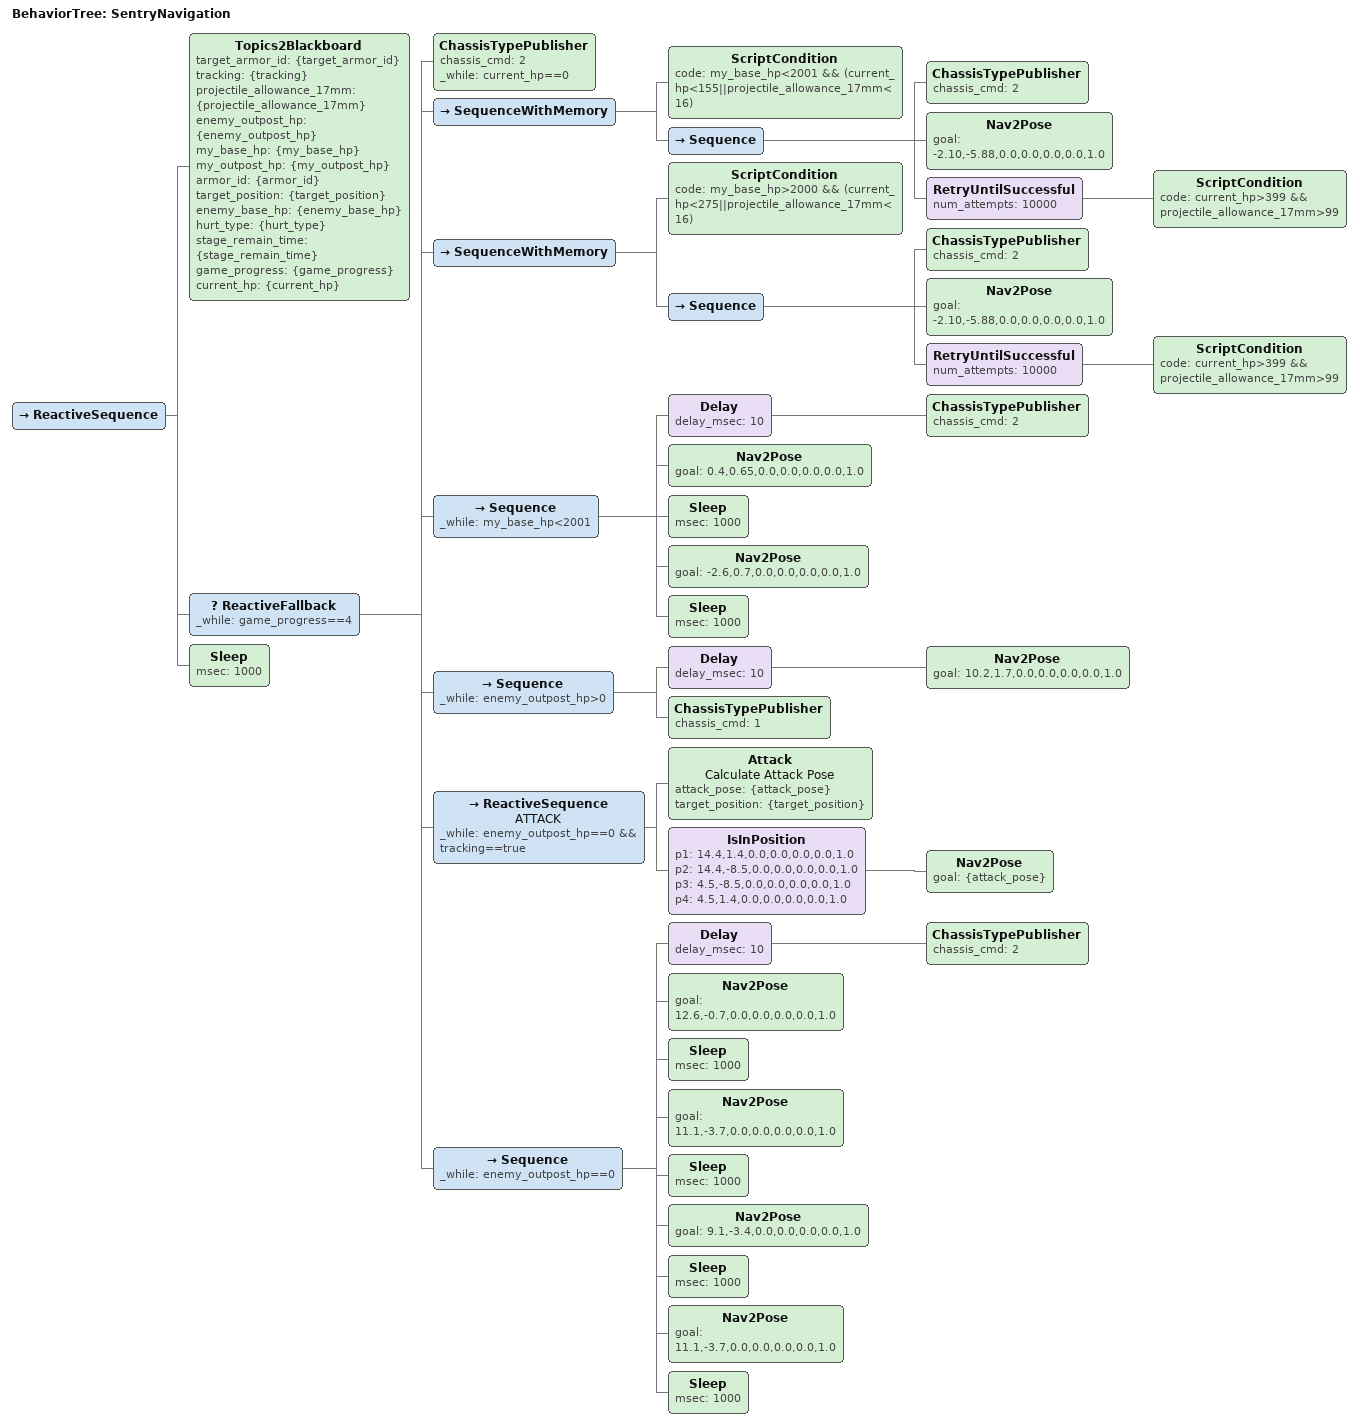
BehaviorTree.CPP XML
<?xml version="1.0" encoding="UTF-8"?>
<root BTCPP_format="4">
  <BehaviorTree ID="SentryNavigation">
    <ReactiveSequence>
      <!-- ========== 持续更新黑板数据 ========== -->
      <Topics2Blackboard target_armor_id="{target_armor_id}"
                         tracking="{tracking}"
                         projectile_allowance_17mm="{projectile_allowance_17mm}"
                         enemy_outpost_hp="{enemy_outpost_hp}"
                         my_base_hp="{my_base_hp}"
                         my_outpost_hp="{my_outpost_hp}"
                         armor_id="{armor_id}"
                         target_position="{target_position}"
                         enemy_base_hp="{enemy_base_hp}"
                         hurt_type="{hurt_type}"
                         stage_remain_time="{stage_remain_time}"
                         game_progress="{game_progress}"
                         current_hp="{current_hp}"/>

      <!-- ========== 优先级决策（仅在比赛进行中, game_progress==4）========== -->
      <ReactiveFallback _while="game_progress==4">

        <!-- ===== 1. 死亡：停止移动 ===== -->
        <ChassisTypePublisher chassis_cmd="2"
                              _while="current_hp==0"/>

        <!-- ===== 2. 低血量或低弹量：回血点补给（基地血量低时更积极回血）===== -->
        <SequenceWithMemory>
          <ScriptCondition code="my_base_hp&lt;2001 &amp;&amp; (current_hp&lt;155||projectile_allowance_17mm&lt;16)"/>
          <Sequence>
            <ChassisTypePublisher chassis_cmd="2"/>
            <!-- 回血点坐标（25UC蓝方），修改坐标请直接改数字 -->
            <Nav2Pose goal="-2.10,-5.88,0.0,0.0,0.0,0.0,1.0"/>
            <RetryUntilSuccessful num_attempts="10000">
              <ScriptCondition code="current_hp&gt;399 &amp;&amp; projectile_allowance_17mm&gt;99"/>
            </RetryUntilSuccessful>
          </Sequence>
        </SequenceWithMemory>

        <SequenceWithMemory>
          <ScriptCondition code="my_base_hp&gt;2000 &amp;&amp; (current_hp&lt;275||projectile_allowance_17mm&lt;16)"/>
          <Sequence>
            <ChassisTypePublisher chassis_cmd="2"/>
            <Nav2Pose goal="-2.10,-5.88,0.0,0.0,0.0,0.0,1.0"/>
            <RetryUntilSuccessful num_attempts="10000">
              <ScriptCondition code="current_hp&gt;399 &amp;&amp; projectile_allowance_17mm&gt;99"/>
            </RetryUntilSuccessful>
          </Sequence>
        </SequenceWithMemory>

        <!-- ===== 3. 基地受威胁：回防巡逻 ===== -->
        <Sequence _while="my_base_hp&lt;2001">
          <Delay delay_msec="10">
            <ChassisTypePublisher chassis_cmd="2"/>
          </Delay>
          <!-- 基地附近巡逻点（25UC蓝方） -->
          <Nav2Pose goal="0.4,0.65,0.0,0.0,0.0,0.0,1.0"/>
          <Sleep msec="1000"/>
          <Nav2Pose goal="-2.6,0.7,0.0,0.0,0.0,0.0,1.0"/>
          <Sleep msec="1000"/>
        </Sequence>

        <!-- ===== 4. 前哨站存活：攻击前哨 ===== -->
        <Sequence _while="enemy_outpost_hp&gt;0">
          <Delay delay_msec="10">
            <Nav2Pose goal="10.2,1.7,0.0,0.0,0.0,0.0,1.0"/>
          </Delay>
          <!-- 到达前哨附近后开启小陀螺，修改底盘模式数字即可 -->
          <ChassisTypePublisher chassis_cmd="1"/>
        </Sequence>

        <!-- ===== 5. 追踪到敌人：追击攻击 ===== -->
        <ReactiveSequence name="ATTACK"
                          _while="enemy_outpost_hp==0 &amp;&amp; tracking==true">
          <Attack name="Calculate Attack Pose"
                  attack_pose="{attack_pose}"
                  target_position="{target_position}"/>
          <!-- 限制追击区域（25UC蓝方），修改坐标即可 -->
          <IsInPosition p1="14.4,1.4,0.0,0.0,0.0,0.0,1.0"
                        p2="14.4,-8.5,0.0,0.0,0.0,0.0,1.0"
                        p3="4.5,-8.5,0.0,0.0,0.0,0.0,1.0"
                        p4="4.5,1.4,0.0,0.0,0.0,0.0,1.0">
            <Nav2Pose goal="{attack_pose}"/>
          </IsInPosition>
        </ReactiveSequence>

        <!-- ===== 6. 默认：巡逻模式 ===== -->
        <Sequence _while="enemy_outpost_hp==0">
          <Delay delay_msec="10">
            <ChassisTypePublisher chassis_cmd="2"/>
          </Delay>
          <!-- 巡逻路径点（25UC蓝方），修改坐标即可 -->
          <Nav2Pose goal="12.6,-0.7,0.0,0.0,0.0,0.0,1.0"/>
          <Sleep msec="1000"/>
          <Nav2Pose goal="11.1,-3.7,0.0,0.0,0.0,0.0,1.0"/>
          <Sleep msec="1000"/>
          <Nav2Pose goal="9.1,-3.4,0.0,0.0,0.0,0.0,1.0"/>
          <Sleep msec="1000"/>
          <Nav2Pose goal="11.1,-3.7,0.0,0.0,0.0,0.0,1.0"/>
          <Sleep msec="1000"/>
        </Sequence>

      </ReactiveFallback>

      <!-- 防止行为树瞬间结束导致 Groot2 闪烁，添加延时 -->
      <Sleep msec="1000"/>
    </ReactiveSequence>
  </BehaviorTree>

  <!-- ========== 节点模型定义 (用于 Groot 可视化编辑) ========== -->

</root>
